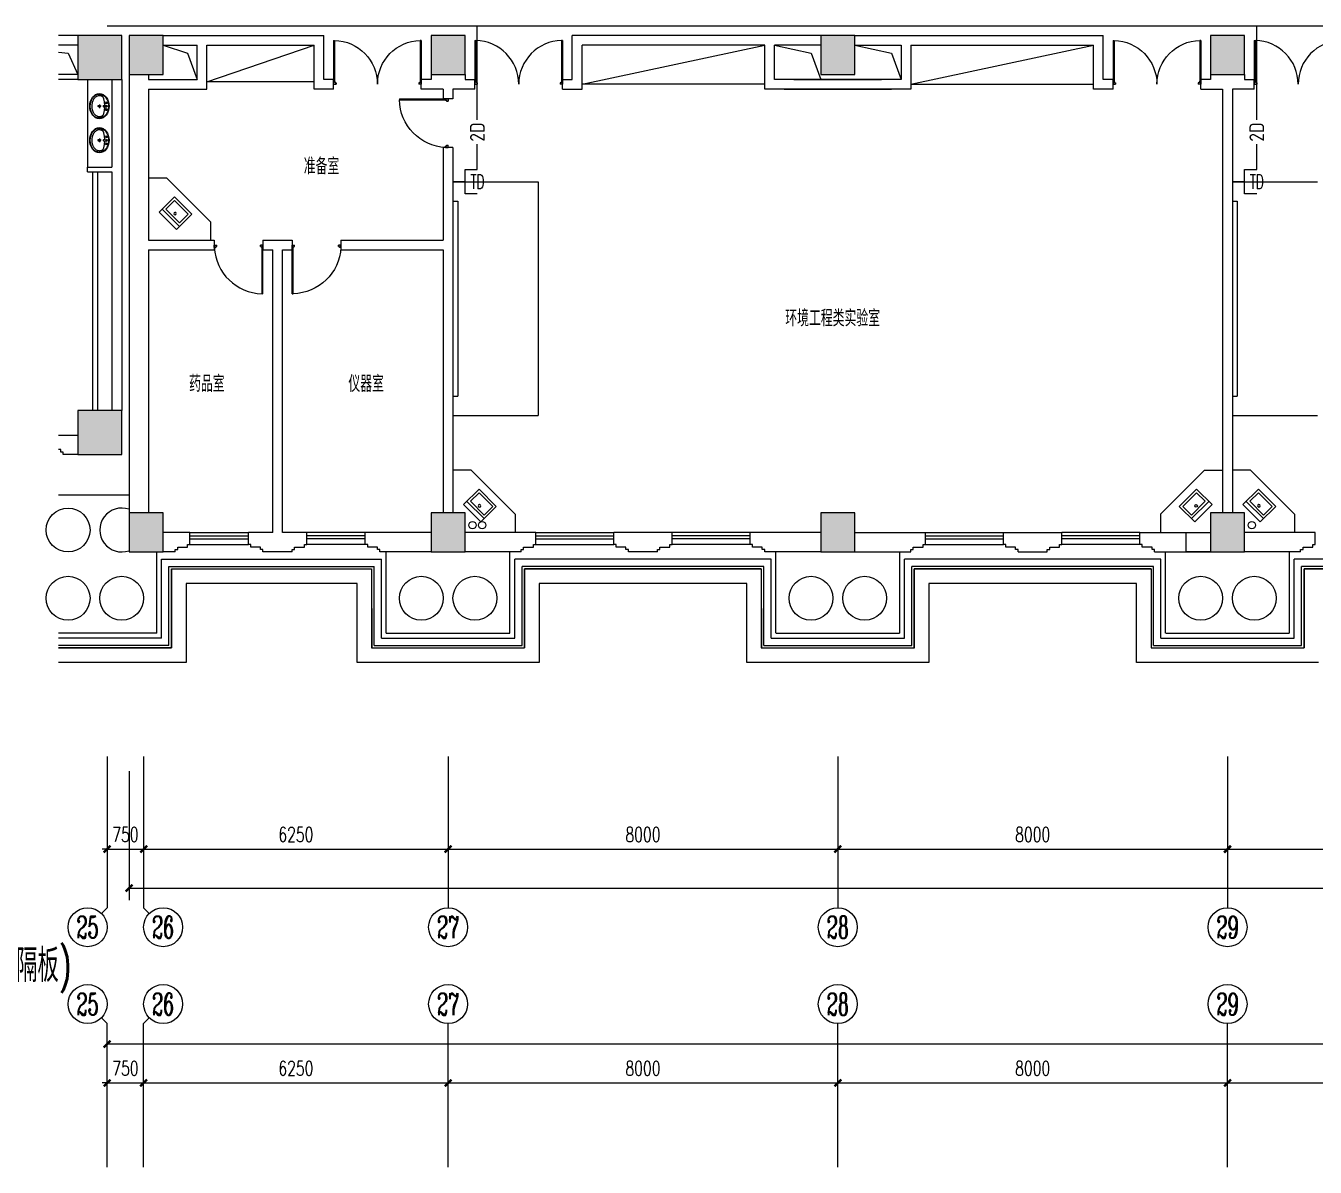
# Model space of a CAD drawing. Extents: x 190999 to 834799, y -200814 to 215286.
# Drawn here: x 444216 to 470685, y 110537 to 133967 of the extents above; entities that cross this region are included whole.
import ezdxf
from ezdxf.enums import TextEntityAlignment as Align

# ---------------------------------------------------------------- set-up
doc = ezdxf.new("R2010")
doc.units = 0
doc.header["$LTSCALE"] = 1000
doc.header["$MEASUREMENT"] = 0
for name, color, linetype in [('00-EQUIP', 3, 'Continuous'), ('00-SIG_TEXT', 7, 'Continuous'), ('00-WIRE-4', 6, 'Continuous'), ('A-卫生间', 250, 'Continuous'), ('A-墙线', 2, 'Continuous'), ('A-外包装修', 250, 'Continuous'), ('A-外窗', 145, 'Continuous'), ('A-家具', 250, 'Continuous'), ('A-门', 167, 'Continuous'), ('AXIS', 3, 'Continuous'), ('AXIS_TEXT', 7, 'Continuous'), ('COLUMN', 2, 'Continuous'), ('DIM_SYMB', 3, 'Continuous'), ('EQUIP', 3, 'Continuous'), ('PUB_HATCH', 250, 'Continuous'), ('屋面排水', 7, 'Continuous'), ('房间名称', 7, 'Continuous'), ('桥架', 1, 'Continuous'), ('洞口线', 177, 'Continuous'), ('雨水管', 3, 'Continuous')]:
    doc.layers.add(name, color=color, linetype=linetype)
doc.styles.add('-GBCBIGGBENOR', font='GBENOR.shx', dxfattribs={"bigfont": 'GBCBIG.shx'})
doc.styles.add('_COMPLEX', font='COMPLEX.shx', dxfattribs={"width": 0.5})
doc.styles.add('_TCH_AXIS', font='COMPLEX', dxfattribs={"bigfont": 'GBCBIG'})
doc.styles.add('_TCH_DIM', font='SIMPLEX', dxfattribs={"bigfont": 'GBCBIG'})
doc.styles.add('COMPLEX', font='COMPLEX')
doc.styles.add('DIM_FONT', font='SIMPLEX', dxfattribs={"width": 0.7, "bigfont": 'GBCBIG'})
doc.styles.add('HZTXT', font='tj-romans1.shx', dxfattribs={"width": 0.6, "bigfont": 'hztxt.shx'})
doc.styles.get("Standard").update_dxf_attribs({"font": 'simhei.ttf'})
doc.styles.add('zz-1', font='arial.ttf', dxfattribs={"width": 0.8})
doc.dimstyles.new('DIMN', dxfattribs={"dimtxt": 300, "dimasz": 100, "dimexe": 250, "dimexo": 300, "dimgap": 150, "dimtad": 1, "dimdec": 0, "dimzin": 0, "dimdsep": 46, "dimtxsty": 'DIM_FONT', "dimblk": 'ARCHTICK', "dimcen": 0.09, "dimclrt": 7, "dimazin": 2, "dimtfac": 1, "dimtdec": 0, "dimtix": 1, "dimtmove": 2, "dimatfit": 3, "dimfxl": 0, "dimtolj": 1, "dimtzin": 0, "dimarcsym": 0})

# ---------------------------------------------------------------- blocks, each defined once
blk = doc.blocks.new('m1000')
at = {"layer": 'A-墙线'}
for p, q in [((0, 0), (0, 200)), ((1000, 0), (1000, 200))]:
    blk.add_line(p, q, dxfattribs=at)
at = {"layer": 'A-门'}
for p, q in [((0, 1100), (0, 100)), ((0, 1100), (20, 1100)), ((20, 1100), (20, 150)), ((0, 150), (30, 150)), ((0, 100), (50, 100)), ((30, 150), (30, 130)), ((30, 130), (50, 130)), ((50, 130), (50, 100)), ((950, 130), (950, 100)), ((970, 130), (950, 130)), ((1000, 100), (950, 100)), ((970, 150), (970, 130)), ((1000, 150), (970, 150)), ((1000, 150), (1000, 100))]:
    blk.add_line(p, q, dxfattribs=at)
blk.add_arc((0, 100), 1000, 2.866, 88.854, dxfattribs=at)
blk = doc.blocks.new('m1800')
at = {"layer": 'A-墙线'}
for p, q in [((-900, -100), (-900, 100)), ((900, -100), (900, 100))]:
    blk.add_line(p, q, dxfattribs=at)
at = {"layer": 'A-门'}
for p, q in [((-900, 900), (-900, 0)), ((-900, 900), (-880, 900)), ((-880, 900), (-880, 50)), ((880, 900), (880, 50)), ((900, 900), (880, 900)), ((900, 900), (900, 0)), ((-900, 50), (-870, 50)), ((-900, 0), (-850, 0)), ((-870, 50), (-870, 30)), ((-870, 30), (-850, 30)), ((-850, 30), (-850, 0)), ((850, 30), (850, 0)), ((870, 30), (850, 30)), ((900, 0), (850, 0)), ((870, 50), (870, 30)), ((900, 50), (870, 50))]:
    blk.add_line(p, q, dxfattribs=at)
for centre, start, end in [((-900, 0), 0, 88.7267), ((900, 0), 91.2733, 180)]:
    blk.add_arc(centre, 900, start, end, dxfattribs=at)
blk = doc.blocks.new('手盆')
at = {"layer": 'A-卫生间'}
for p, q in [((113, 12), (46, 16)), ((160, 0), (235, 0)), ((198, -37), (198, 38)), ((113, -11), (46, -16))]:
    blk.add_line(p, q, dxfattribs=at)
for centre, major_axis, ratio, start_param, end_param in [((198, 0), (0, 259), 0.763797, 3.141593, 9.424778), ((194, 0), (0, 259), 0.413212, 0.351725, 1.519021), ((106, 0), (0, 13.9), 0.9, 3.760941, 5.663837), ((194, 0), (0, 259), 0.413212, 1.620217, 2.789865)]:
    blk.add_ellipse(centre, major_axis=major_axis, ratio=ratio, start_param=start_param, end_param=end_param, dxfattribs=at)
for centre, major_axis in [((46, 0), (0, 15.8)), ((56, 71), (0, 20.6)), ((56, 71), (0, 15.6)), ((198, 0), (0, 23.4)), ((56, -71), (0, 20.6)), ((56, -71), (0, 15.6))]:
    blk.add_ellipse(centre, major_axis=major_axis, ratio=0.9, dxfattribs=at)
for points, knots in [([(198, -249), (204, -249), (211, -249), (228, -246), (239, -243), (260, -236), (270, -231), (290, -218), (299, -211), (317, -194), (325, -185), (340, -164), (347, -153), (360, -129), (365, -116), (374, -90), (378, -76), (383, -48), (385, -34), (387, -5), (387, 9), (385, 38), (383, 52), (377, 80), (373, 94), (364, 120), (358, 133), (345, 156), (338, 167), (323, 187), (314, 197), (296, 213), (287, 220), (267, 232), (257, 237), (236, 244), (225, 247), (204, 249), (193, 249), (171, 247), (161, 245), (140, 237), (129, 232), (110, 221), (100, 213), (82, 197), (74, 188), (58, 168), (51, 157), (38, 133), (32, 121), (23, 95), (19, 81), (13, 53), (11, 39), (9, 10), (9, -4), (10, -33), (12, -47), (18, -75), (21, -89), (30, -115), (36, -128), (48, -152), (55, -163), (70, -184), (78, -193), (96, -210), (105, -218), (125, -230), (135, -235), (156, -243), (167, -246), (184, -249), (191, -249), (198, -249)], [0, 0, 0, 0, 0.105369, 0.105369, 0.278747, 0.278747, 0.452125, 0.452125, 0.625504, 0.625504, 0.798882, 0.798882, 0.97226, 0.97226, 1.145639, 1.145639, 1.319017, 1.319017, 1.492395, 1.492395, 1.665774, 1.665774, 1.839152, 1.839152, 2.01253, 2.01253, 2.185909, 2.185909, 2.359287, 2.359287, 2.532665, 2.532665, 2.706044, 2.706044, 2.879422, 2.879422, 3.0528, 3.0528, 3.226179, 3.226179, 3.399557, 3.399557, 3.572935, 3.572935, 3.746313, 3.746313, 3.919692, 3.919692, 4.09307, 4.09307, 4.266448, 4.266448, 4.439827, 4.439827, 4.613205, 4.613205, 4.786583, 4.786583, 4.959962, 4.959962, 5.13334, 5.13334, 5.306718, 5.306718, 5.480097, 5.480097, 5.653475, 5.653475, 5.826853, 5.826853, 6.000232, 6.000232, 6.17361, 6.17361, 6.283185, 6.283185, 6.283185, 6.283185]), ([(119, -185), (121, -187), (123, -188), (130, -193), (135, -196), (146, -202), (152, -205), (163, -209), (169, -210), (180, -213), (186, -214), (194, -214), (196, -214), (198, -214), (204, -214), (209, -214), (222, -212), (229, -210), (241, -206), (245, -204), (254, -200), (259, -197), (269, -191), (275, -187), (286, -178), (291, -173), (300, -162), (304, -158), (314, -145), (319, -137), (327, -123), (329, -118), (334, -107), (336, -101), (341, -89), (343, -83), (346, -71), (348, -64), (351, -49), (352, -40), (354, -22), (355, -13), (355, 5), (355, 14), (354, 32), (352, 41), (349, 58), (348, 66), (343, 81), (341, 89), (335, 104), (332, 111), (326, 125), (322, 132), (314, 144), (310, 150), (301, 162), (296, 167), (287, 177), (281, 181), (272, 189), (267, 192), (256, 199), (250, 202), (238, 207), (233, 209), (223, 211), (217, 212), (205, 214), (198, 214), (186, 213), (181, 213), (171, 211), (166, 210), (151, 205), (141, 200), (128, 191), (123, 188), (119, 185)], [5.740897, 5.740897, 5.740897, 5.740897, 5.780874, 5.780874, 5.896829, 5.896829, 6.012784, 6.012784, 6.128739, 6.128739, 6.240697, 6.240697, 6.283185, 6.283185, 6.283185, 6.399826, 6.399826, 6.5409, 6.5409, 6.634, 6.634, 6.7271, 6.7271, 6.852188, 6.852188, 6.977276, 6.977276, 7.077377, 7.077377, 7.229977, 7.229977, 7.317389, 7.317389, 7.404801, 7.404801, 7.497094, 7.497094, 7.589386, 7.589386, 7.712334, 7.712334, 7.835281, 7.835281, 7.958228, 7.958228, 8.081175, 8.081175, 8.194983, 8.194983, 8.30879, 8.30879, 8.422598, 8.422598, 8.537599, 8.537599, 8.6526, 8.6526, 8.767602, 8.767602, 8.884432, 8.884432, 8.982435, 8.982435, 9.119467, 9.119467, 9.224191, 9.224191, 9.328914, 9.328914, 9.470087, 9.470087, 9.571187, 9.571187, 9.672288, 9.672288, 9.874489, 9.874489, 9.967059, 9.967059, 9.967059, 9.967059])]:
    blk.add_open_spline(points, degree=3, knots=knots, dxfattribs=at)
blk.add_point((46, 0), dxfattribs=at)
blk = doc.blocks.new('_ArchTick')
at = {"const_width": 0.5}
blk.add_lwpolyline([(-0.7, -0.7), (0.7, 0.7)], dxfattribs=at)
blk = doc.blocks.new('*D444')
at = {"layer": 'AXIS', "color": 0, "lineweight": -2}
for p, q in [((468885, 110867), (468885, 112517)), ((476885, 110867), (476885, 112517)), ((468885, 112267), (476885, 112267))]:
    blk.add_line(p, q, dxfattribs=at)
at = {"layer": 'Defpoints', "color": 0}
for p in [(476885, 112267), (468885, 110567), (476885, 110567)]:
    blk.add_point(p, dxfattribs=at)
at = {"layer": 'AXIS', "color": 0, "lineweight": -2, "xscale": 100, "yscale": 100, "zscale": 100, "rotation": 180}
blk.add_blockref('_ArchTick', (468885, 112267), dxfattribs=at)
at = {"layer": 'AXIS', "color": 0, "lineweight": -2, "xscale": 100, "yscale": 100, "zscale": 100}
blk.add_blockref('_ArchTick', (476885, 112267), dxfattribs=at)
at = {"layer": 'AXIS', "color": 7, "insert": (472885, 112567), "char_height": 300, "attachment_point": 5, "style": 'DIM_FONT'}
blk.add_mtext('\\A1;8000', dxfattribs=at)
blk = doc.blocks.new('*D445')
at = {"layer": 'AXIS', "color": 0, "lineweight": -2}
for p, q in [((460885, 110867), (460885, 112517)), ((468885, 110867), (468885, 112517)), ((460885, 112267), (468885, 112267))]:
    blk.add_line(p, q, dxfattribs=at)
at = {"layer": 'Defpoints', "color": 0}
for p in [(468885, 112267), (460885, 110567), (468885, 110567)]:
    blk.add_point(p, dxfattribs=at)
at = {"layer": 'AXIS', "color": 0, "lineweight": -2, "xscale": 100, "yscale": 100, "zscale": 100, "rotation": 180}
blk.add_blockref('_ArchTick', (460885, 112267), dxfattribs=at)
at = {"layer": 'AXIS', "color": 0, "lineweight": -2, "xscale": 100, "yscale": 100, "zscale": 100}
blk.add_blockref('_ArchTick', (468885, 112267), dxfattribs=at)
at = {"layer": 'AXIS', "color": 7, "insert": (464885, 112567), "char_height": 300, "attachment_point": 5, "style": 'DIM_FONT'}
blk.add_mtext('\\A1;8000', dxfattribs=at)
blk = doc.blocks.new('*D446')
at = {"layer": 'AXIS', "color": 0, "lineweight": -2}
for p, q in [((452885, 110867), (452885, 112517)), ((460885, 110867), (460885, 112517)), ((452885, 112267), (460885, 112267))]:
    blk.add_line(p, q, dxfattribs=at)
at = {"layer": 'Defpoints', "color": 0}
for p in [(460885, 112267), (452885, 110567), (460885, 110567)]:
    blk.add_point(p, dxfattribs=at)
at = {"layer": 'AXIS', "color": 0, "lineweight": -2, "xscale": 100, "yscale": 100, "zscale": 100, "rotation": 180}
blk.add_blockref('_ArchTick', (452885, 112267), dxfattribs=at)
at = {"layer": 'AXIS', "color": 0, "lineweight": -2, "xscale": 100, "yscale": 100, "zscale": 100}
blk.add_blockref('_ArchTick', (460885, 112267), dxfattribs=at)
at = {"layer": 'AXIS', "color": 7, "insert": (456885, 112567), "char_height": 300, "attachment_point": 5, "style": 'DIM_FONT'}
blk.add_mtext('\\A1;8000', dxfattribs=at)
blk = doc.blocks.new('*D447')
at = {"layer": 'AXIS', "color": 0, "lineweight": -2}
for p, q in [((446635, 110867), (446635, 112517)), ((452885, 110867), (452885, 112517)), ((446635, 112267), (452885, 112267))]:
    blk.add_line(p, q, dxfattribs=at)
at = {"layer": 'Defpoints', "color": 0}
for p in [(452885, 112267), (446635, 110567), (452885, 110567)]:
    blk.add_point(p, dxfattribs=at)
at = {"layer": 'AXIS', "color": 0, "lineweight": -2, "xscale": 100, "yscale": 100, "zscale": 100, "rotation": 180}
blk.add_blockref('_ArchTick', (446635, 112267), dxfattribs=at)
at = {"layer": 'AXIS', "color": 0, "lineweight": -2, "xscale": 100, "yscale": 100, "zscale": 100}
blk.add_blockref('_ArchTick', (452885, 112267), dxfattribs=at)
at = {"layer": 'AXIS', "color": 7, "insert": (449760, 112567), "char_height": 300, "attachment_point": 5, "style": 'DIM_FONT'}
blk.add_mtext('\\A1;6250', dxfattribs=at)
blk = doc.blocks.new('*D448')
at = {"layer": 'AXIS', "color": 0, "lineweight": -2}
for p, q in [((445885, 110867), (445885, 112517)), ((446635, 110867), (446635, 112517)), ((445885, 112267), (445785, 112267)), ((445885, 112267), (446635, 112267)), ((446635, 112267), (446735, 112267))]:
    blk.add_line(p, q, dxfattribs=at)
at = {"layer": 'Defpoints', "color": 0}
for p in [(446635, 112267), (445885, 110567), (446635, 110567)]:
    blk.add_point(p, dxfattribs=at)
at = {"layer": 'AXIS', "color": 0, "lineweight": -2, "xscale": 100, "yscale": 100, "zscale": 100}
blk.add_blockref('_ArchTick', (445885, 112267), dxfattribs=at)
at = {"layer": 'AXIS', "color": 0, "lineweight": -2, "xscale": 100, "yscale": 100, "zscale": 100, "rotation": 180}
blk.add_blockref('_ArchTick', (446635, 112267), dxfattribs=at)
at = {"layer": 'AXIS', "color": 7, "insert": (446260, 112567), "char_height": 300, "attachment_point": 5, "style": 'DIM_FONT'}
blk.add_mtext('\\A1;750', dxfattribs=at)
blk = doc.blocks.new('*D449')
at = {"layer": 'AXIS', "color": 0, "lineweight": -2}
for p, q in [((445885, 110867), (445885, 113317)), ((519185, 110867), (519185, 113317)), ((445885, 113067), (519185, 113067))]:
    blk.add_line(p, q, dxfattribs=at)
at = {"layer": 'Defpoints', "color": 0}
for p in [(519185, 113067), (445885, 110567), (519185, 110567)]:
    blk.add_point(p, dxfattribs=at)
at = {"layer": 'AXIS', "color": 0, "lineweight": -2, "xscale": 100, "yscale": 100, "zscale": 100, "rotation": 180}
blk.add_blockref('_ArchTick', (445885, 113067), dxfattribs=at)
at = {"layer": 'AXIS', "color": 0, "lineweight": -2, "xscale": 100, "yscale": 100, "zscale": 100}
blk.add_blockref('_ArchTick', (519185, 113067), dxfattribs=at)
at = {"layer": 'AXIS', "color": 7, "insert": (482535, 113367), "char_height": 300, "attachment_point": 5, "style": 'DIM_FONT'}
blk.add_mtext('\\A1;73300', dxfattribs=at)
blk = doc.blocks.new('*D480')
at = {"layer": 'AXIS', "color": 0, "lineweight": -2}
for p, q in [((468885, 118667), (468885, 116817)), ((476885, 118667), (476885, 116817)), ((468885, 117067), (476885, 117067))]:
    blk.add_line(p, q, dxfattribs=at)
at = {"layer": 'Defpoints', "color": 0}
for p in [(468885, 118967), (476885, 118967), (476885, 117067)]:
    blk.add_point(p, dxfattribs=at)
at = {"layer": 'AXIS', "color": 0, "lineweight": -2, "xscale": 100, "yscale": 100, "zscale": 100, "rotation": 180}
blk.add_blockref('_ArchTick', (468885, 117067), dxfattribs=at)
at = {"layer": 'AXIS', "color": 0, "lineweight": -2, "xscale": 100, "yscale": 100, "zscale": 100}
blk.add_blockref('_ArchTick', (476885, 117067), dxfattribs=at)
at = {"layer": 'AXIS', "color": 7, "insert": (472885, 117367), "char_height": 300, "attachment_point": 5, "style": 'DIM_FONT'}
blk.add_mtext('\\A1;8000', dxfattribs=at)
blk = doc.blocks.new('*D481')
at = {"layer": 'AXIS', "color": 0, "lineweight": -2}
for p, q in [((460885, 118667), (460885, 116817)), ((468885, 118667), (468885, 116817)), ((460885, 117067), (468885, 117067))]:
    blk.add_line(p, q, dxfattribs=at)
at = {"layer": 'Defpoints', "color": 0}
for p in [(460885, 118967), (468885, 118967), (468885, 117067)]:
    blk.add_point(p, dxfattribs=at)
at = {"layer": 'AXIS', "color": 0, "lineweight": -2, "xscale": 100, "yscale": 100, "zscale": 100, "rotation": 180}
blk.add_blockref('_ArchTick', (460885, 117067), dxfattribs=at)
at = {"layer": 'AXIS', "color": 0, "lineweight": -2, "xscale": 100, "yscale": 100, "zscale": 100}
blk.add_blockref('_ArchTick', (468885, 117067), dxfattribs=at)
at = {"layer": 'AXIS', "color": 7, "insert": (464885, 117367), "char_height": 300, "attachment_point": 5, "style": 'DIM_FONT'}
blk.add_mtext('\\A1;8000', dxfattribs=at)
blk = doc.blocks.new('*D482')
at = {"layer": 'AXIS', "color": 0, "lineweight": -2}
for p, q in [((452885, 118667), (452885, 116817)), ((460885, 118667), (460885, 116817)), ((452885, 117067), (460885, 117067))]:
    blk.add_line(p, q, dxfattribs=at)
at = {"layer": 'Defpoints', "color": 0}
for p in [(452885, 118967), (460885, 118967), (460885, 117067)]:
    blk.add_point(p, dxfattribs=at)
at = {"layer": 'AXIS', "color": 0, "lineweight": -2, "xscale": 100, "yscale": 100, "zscale": 100, "rotation": 180}
blk.add_blockref('_ArchTick', (452885, 117067), dxfattribs=at)
at = {"layer": 'AXIS', "color": 0, "lineweight": -2, "xscale": 100, "yscale": 100, "zscale": 100}
blk.add_blockref('_ArchTick', (460885, 117067), dxfattribs=at)
at = {"layer": 'AXIS', "color": 7, "insert": (456885, 117367), "char_height": 300, "attachment_point": 5, "style": 'DIM_FONT'}
blk.add_mtext('\\A1;8000', dxfattribs=at)
blk = doc.blocks.new('*D483')
at = {"layer": 'AXIS', "color": 0, "lineweight": -2}
for p, q in [((446635, 118667), (446635, 116817)), ((452885, 118667), (452885, 116817)), ((446635, 117067), (452885, 117067))]:
    blk.add_line(p, q, dxfattribs=at)
at = {"layer": 'Defpoints', "color": 0}
for p in [(446635, 118967), (452885, 118967), (452885, 117067)]:
    blk.add_point(p, dxfattribs=at)
at = {"layer": 'AXIS', "color": 0, "lineweight": -2, "xscale": 100, "yscale": 100, "zscale": 100, "rotation": 180}
blk.add_blockref('_ArchTick', (446635, 117067), dxfattribs=at)
at = {"layer": 'AXIS', "color": 0, "lineweight": -2, "xscale": 100, "yscale": 100, "zscale": 100}
blk.add_blockref('_ArchTick', (452885, 117067), dxfattribs=at)
at = {"layer": 'AXIS', "color": 7, "insert": (449760, 117367), "char_height": 300, "attachment_point": 5, "style": 'DIM_FONT'}
blk.add_mtext('\\A1;6250', dxfattribs=at)
blk = doc.blocks.new('*D484')
at = {"layer": 'AXIS', "color": 0, "lineweight": -2}
for p, q in [((445885, 118667), (445885, 116817)), ((446635, 118667), (446635, 116817)), ((445885, 117067), (445785, 117067)), ((445885, 117067), (446635, 117067)), ((446635, 117067), (446735, 117067))]:
    blk.add_line(p, q, dxfattribs=at)
at = {"layer": 'Defpoints', "color": 0}
for p in [(445885, 118967), (446635, 118967), (446635, 117067)]:
    blk.add_point(p, dxfattribs=at)
at = {"layer": 'AXIS', "color": 0, "lineweight": -2, "xscale": 100, "yscale": 100, "zscale": 100}
blk.add_blockref('_ArchTick', (445885, 117067), dxfattribs=at)
at = {"layer": 'AXIS', "color": 0, "lineweight": -2, "xscale": 100, "yscale": 100, "zscale": 100, "rotation": 180}
blk.add_blockref('_ArchTick', (446635, 117067), dxfattribs=at)
at = {"layer": 'AXIS', "color": 7, "insert": (446260, 117367), "char_height": 300, "attachment_point": 5, "style": 'DIM_FONT'}
blk.add_mtext('\\A1;750', dxfattribs=at)
blk = doc.blocks.new('*D485')
at = {"layer": 'AXIS', "color": 0, "lineweight": -2}
for p, q in [((446335, 118667), (446335, 116017)), ((523584, 118667), (523584, 116017)), ((446335, 116267), (523584, 116267))]:
    blk.add_line(p, q, dxfattribs=at)
at = {"layer": 'Defpoints', "color": 0}
for p in [(446335, 118967), (523584, 118967), (523584, 116267)]:
    blk.add_point(p, dxfattribs=at)
at = {"layer": 'AXIS', "color": 0, "lineweight": -2, "xscale": 100, "yscale": 100, "zscale": 100, "rotation": 180}
blk.add_blockref('_ArchTick', (446335, 116267), dxfattribs=at)
at = {"layer": 'AXIS', "color": 0, "lineweight": -2, "xscale": 100, "yscale": 100, "zscale": 100}
blk.add_blockref('_ArchTick', (523584, 116267), dxfattribs=at)
at = {"layer": 'AXIS', "color": 7, "insert": (484959, 116567), "char_height": 300, "attachment_point": 5, "style": 'DIM_FONT'}
blk.add_mtext('\\A1;77250', dxfattribs=at)
blk = doc.blocks.new('_AXISO')
blk.add_circle((0, 0), 0.5)
at = {"layer": 'AXIS_TEXT', "style": 'COMPLEX', "width": 1.041667}
blk.add_attdef('A', text='', height=0.56, dxfattribs=at).set_placement((-0.25, -0.28), (0.25, -0.28), align=Align.FIT)
blk = doc.blocks.new('$plan$00001609')
at = {"linetype": 'Continuous'}
for p, q in [((0, -251), (0, 251)), ((0, 251), (450, 251)), ((93, -251), (93, 251)), ((146, -199), (146, 199)), ((146, 199), (397, 199)), ((397, 199), (397, -199)), ((450, 251), (450, -251)), ((0, -251), (450, -251)), ((146, -199), (397, -199))]:
    blk.add_line(p, q, dxfattribs=at)
blk.add_line((238, 2), (238, 0))
blk.add_arc((212, 0), 26, 4.716, 0, dxfattribs=at)
at = {"style": 'zz-1'}
for tag in ['YSIZE', 'XSIZE']:
    blk.add_attdef(tag, (0, 0), '', height=0.5, dxfattribs=at)
blk = doc.blocks.new('_LINKPT1')
at = {"color": 0}
blk.add_line((0, 0), (0, 0), dxfattribs=at)
blk = doc.blocks.new('IO37IMB6')
for p, q in [((-0.5, 0.499), (-0.5, 0.999)), ((0.5, 0.999), (0.5, 0.499)), ((0.5, 0.499), (-0.5, 0.499)), ((0, 0.5), (0, 0))]:
    blk.add_line(p, q)
at = {"xscale": 0.002, "yscale": 0.002, "zscale": 0.002}
for p in [(0, 1.384), (-0.5, 0.499), (0, 0), (0.5, 0.499)]:
    blk.add_blockref('_LINKPT1', p, dxfattribs=at)
at = {"style": '_COMPLEX', "width": 0.6, "flags": 8}
blk.add_attdef('$TEXT$', text='', height=0.6, dxfattribs=at).set_placement((0, 1), align=Align.MIDDLE_CENTER)
at = {"flags": 9}
blk.add_attdef('A', (0, 0), '', height=0.00002, dxfattribs=at)

msp = doc.modelspace()

# ---------------------------------------------------------------- hatches: boundary and pattern name
at = {"layer": 'PUB_HATCH'}
for points in [[(445284.6, 133767.4), (445284.6, 132867.4), (446184.6, 132867.4), (446184.6, 133767.4)], [(446334.6, 133767.4), (446334.6, 132967.4), (447034.6, 132967.4), (447034.6, 133767.4)], [(452534.6, 133767.4), (452534.6, 132967.4), (453234.6, 132967.4), (453234.6, 133767.4)], [(460534.6, 133767.4), (460534.6, 132967.4), (461234.6, 132967.4), (461234.6, 133767.4)], [(468534.6, 133767.4), (468534.6, 132967.4), (469234.6, 132967.4), (469234.6, 133767.4)], [(445284.6, 126067.4), (445284.6, 125167.4), (446184.6, 125167.4), (446184.6, 126067.4)], [(446334.6, 123967.4), (446334.6, 123167.4), (447034.6, 123167.4), (447034.6, 123967.4)], [(452534.6, 123967.4), (452534.6, 123167.4), (453234.6, 123167.4), (453234.6, 123967.4)], [(460534.6, 123967.4), (460534.6, 123167.4), (461234.6, 123167.4), (461234.6, 123967.4)], [(468534.6, 123967.4), (468534.6, 123167.4), (469234.6, 123167.4), (469234.6, 123967.4)]]:
    msp.add_hatch(color=256, dxfattribs=at).paths.add_polyline_path(points)

# ---------------------------------------------------------------- linework, layer by layer
at = {"layer": '00-WIRE-4'}
for p, q in [((453484.1, 132037.5), (453484.1, 133967.4)), ((469484.1, 132037.5), (469484.1, 133967.4)), ((453484.1, 131017.4), (453484.1, 131536.9)), ((469484.1, 131017.4), (469484.1, 131536.9))]:
    msp.add_line(p, q, dxfattribs=at)
at = {"layer": 'A-卫生间'}
for p, q in [((445484.6, 132867.4), (445484.6, 131067.4)), ((445584.6, 130967.4), (445584.6, 126067.4)), ((445684.6, 130967.4), (445684.6, 126067.4))]:
    msp.add_line(p, q, dxfattribs=at)
at = {"layer": 'A-墙线'}
for p, q in [((445384.6, 133767.4), (444884.6, 133767.4)), ((447034.6, 133767.4), (450334.6, 133767.4)), ((450334.6, 132867.4), (450334.6, 133767.4)), ((460534.6, 133767.4), (455434.6, 133767.4)), ((455434.6, 132867.4), (455434.6, 133767.4)), ((461234.6, 133767.4), (466334.6, 133767.4)), ((466334.6, 132867.4), (466334.6, 133767.4)), ((445284.6, 133567.4), (444884.6, 133567.4)), ((447034.6, 133567.4), (447734.6, 133567.4)), ((447934.6, 133567.4), (450134.6, 133567.4)), ((450134.6, 132667.4), (450134.6, 133567.4)), ((459384.6, 133567.4), (455634.6, 133567.4)), ((455634.6, 132667.4), (455634.6, 133567.4)), ((460534.6, 133567.4), (459584.6, 133567.4)), ((461234.6, 133567.4), (462184.6, 133567.4)), ((462384.6, 133567.4), (466134.6, 133567.4)), ((466134.6, 132667.4), (466134.6, 133567.4)), ((445284.6, 132967.4), (444884.6, 132967.4)), ((446334.6, 132967.4), (446334.6, 123967.4)), ((446734.6, 132967.4), (446734.6, 132867.4)), ((452534.6, 132967.4), (452534.6, 132867.4)), ((453234.6, 132967.4), (453234.6, 132867.4)), ((468534.6, 132967.4), (468534.6, 132867.4)), ((469234.6, 132967.4), (469234.6, 132867.4)), ((445284.6, 132867.4), (444884.6, 132867.4)), ((445984.6, 132867.4), (445984.6, 131067.4)), ((446184.6, 132867.4), (446184.6, 126067.4)), ((446734.6, 132667.4), (446734.6, 129567.4)), ((450534.6, 132667.4), (450134.6, 132667.4)), ((450534.6, 132867.4), (450334.6, 132867.4)), ((452534.6, 132867.4), (452334.6, 132867.4)), ((452784.6, 132667.4), (452334.6, 132667.4)), ((452784.6, 132667.4), (452784.6, 132467.4)), ((452984.6, 132667.4), (452984.6, 132467.4)), ((453434.6, 132667.4), (452984.6, 132667.4)), ((453234.6, 132867.4), (453434.6, 132867.4)), ((455234.6, 132867.4), (455434.6, 132867.4)), ((455234.6, 132667.4), (455634.6, 132667.4)), ((459784.6, 132667.4), (461984.6, 132667.4)), ((459984.6, 132867.4), (461784.6, 132867.4)), ((466534.6, 132667.4), (466134.6, 132667.4)), ((466534.6, 132867.4), (466334.6, 132867.4)), ((468534.6, 132867.4), (468334.6, 132867.4)), ((468334.6, 132667.4), (468784.6, 132667.4)), ((468784.6, 132667.4), (468784.6, 123967.4)), ((468984.6, 132667.4), (468984.6, 123967.4)), ((469434.6, 132667.4), (468984.6, 132667.4)), ((469234.6, 132867.4), (469434.6, 132867.4)), ((452784.6, 131467.4), (452784.6, 129567.4)), ((452984.6, 131467.4), (452984.6, 123967.4)), ((445484.6, 131067.4), (445984.6, 131067.4)), ((445484.6, 130967.4), (445484.6, 131067.4)), ((445484.6, 130967.4), (445984.6, 130967.4)), ((445984.6, 130967.4), (445984.6, 126067.4)), ((446734.6, 129567.4), (448084.6, 129567.4)), ((449084.6, 129567.4), (449684.6, 129567.4)), ((450684.6, 129567.4), (452784.6, 129567.4)), ((446734.6, 129367.4), (446734.6, 123967.4)), ((446734.6, 129367.4), (448084.6, 129367.4)), ((449084.6, 129367.4), (449284.6, 129367.4)), ((449284.6, 123567.4), (449284.6, 129367.4)), ((449484.6, 129367.4), (449684.6, 129367.4)), ((449484.6, 123567.4), (449484.6, 129367.4)), ((450684.6, 129367.4), (452784.6, 129367.4)), ((452784.6, 129367.4), (452784.6, 123967.4)), ((444884.6, 125567.4), (445284.6, 125567.4)), ((444934.6, 125267.4), (444884.6, 125267.4)), ((444934.6, 125217.4), (444934.6, 125267.4)), ((444984.6, 125217.4), (444934.6, 125217.4)), ((444984.6, 125167.4), (444984.6, 125217.4)), ((445284.6, 125167.4), (444984.6, 125167.4)), ((447584.6, 123567.4), (447034.6, 123567.4)), ((447584.6, 123317.4), (447584.6, 123567.4)), ((449284.6, 123567.4), (448784.6, 123567.4)), ((448784.6, 123317.4), (448784.6, 123567.4)), ((449984.6, 123567.4), (449484.6, 123567.4)), ((449984.6, 123317.4), (449984.6, 123567.4)), ((452534.6, 123567.4), (451184.6, 123567.4)), ((451184.6, 123317.4), (451184.6, 123567.4)), ((454684.6, 123567.4), (453234.6, 123567.4)), ((454684.6, 123317.4), (454684.6, 123567.4)), ((457484.6, 123567.4), (456284.6, 123567.4)), ((456284.6, 123317.4), (456284.6, 123567.4)), ((457484.6, 123317.4), (457484.6, 123567.4)), ((460534.6, 123567.4), (459084.6, 123567.4)), ((459084.6, 123317.4), (459084.6, 123567.4)), ((461234.6, 123567.4), (462684.6, 123567.4)), ((462684.6, 123317.4), (462684.6, 123567.4)), ((464284.6, 123567.4), (465484.6, 123567.4)), ((464284.6, 123317.4), (464284.6, 123567.4)), ((465484.6, 123317.4), (465484.6, 123567.4)), ((467084.6, 123567.4), (468534.6, 123567.4)), ((467084.6, 123317.4), (467084.6, 123567.4)), ((470684.6, 123567.4), (469234.6, 123567.4)), ((470684.6, 123317.4), (470684.6, 123567.4)), ((447284.6, 123167.4), (447034.6, 123167.4)), ((447284.6, 123167.4), (447284.6, 123217.4)), ((447284.6, 123217.4), (447334.6, 123217.4)), ((447334.6, 123217.4), (447334.6, 123267.4)), ((447334.6, 123267.4), (447534.6, 123267.4)), ((447534.6, 123317.4), (447584.6, 123317.4)), ((447534.6, 123267.4), (447534.6, 123317.4)), ((448834.6, 123317.4), (448784.6, 123317.4)), ((448834.6, 123267.4), (448834.6, 123317.4)), ((449034.6, 123267.4), (448834.6, 123267.4)), ((449034.6, 123217.4), (449034.6, 123267.4)), ((449084.6, 123217.4), (449034.6, 123217.4)), ((449084.6, 123167.4), (449084.6, 123217.4)), ((449684.6, 123167.4), (449084.6, 123167.4)), ((449684.6, 123167.4), (449684.6, 123217.4)), ((449684.6, 123217.4), (449734.6, 123217.4)), ((449734.6, 123217.4), (449734.6, 123267.4)), ((449734.6, 123267.4), (449934.6, 123267.4)), ((449934.6, 123317.4), (449984.6, 123317.4)), ((449934.6, 123267.4), (449934.6, 123317.4)), ((451234.6, 123317.4), (451184.6, 123317.4)), ((451234.6, 123267.4), (451234.6, 123317.4)), ((451434.6, 123267.4), (451234.6, 123267.4)), ((451434.6, 123217.4), (451434.6, 123267.4)), ((451484.6, 123217.4), (451434.6, 123217.4)), ((451484.6, 123167.4), (451484.6, 123217.4)), ((452534.6, 123167.4), (451484.6, 123167.4)), ((454384.6, 123167.4), (453234.6, 123167.4)), ((454384.6, 123167.4), (454384.6, 123217.4)), ((454384.6, 123217.4), (454434.6, 123217.4)), ((454434.6, 123217.4), (454434.6, 123267.4)), ((454434.6, 123267.4), (454634.6, 123267.4)), ((454634.6, 123317.4), (454684.6, 123317.4)), ((454634.6, 123267.4), (454634.6, 123317.4)), ((456334.6, 123317.4), (456284.6, 123317.4)), ((456334.6, 123267.4), (456334.6, 123317.4)), ((456534.6, 123267.4), (456334.6, 123267.4)), ((456534.6, 123217.4), (456534.6, 123267.4)), ((456584.6, 123217.4), (456534.6, 123217.4)), ((456584.6, 123167.4), (456584.6, 123217.4)), ((457184.6, 123167.4), (456584.6, 123167.4)), ((457184.6, 123167.4), (457184.6, 123217.4)), ((457184.6, 123217.4), (457234.6, 123217.4)), ((457234.6, 123217.4), (457234.6, 123267.4)), ((457234.6, 123267.4), (457434.6, 123267.4)), ((457434.6, 123317.4), (457484.6, 123317.4)), ((457434.6, 123267.4), (457434.6, 123317.4)), ((459134.6, 123317.4), (459084.6, 123317.4)), ((459134.6, 123267.4), (459134.6, 123317.4)), ((459334.6, 123267.4), (459134.6, 123267.4)), ((459334.6, 123217.4), (459334.6, 123267.4)), ((459384.6, 123217.4), (459334.6, 123217.4)), ((459384.6, 123167.4), (459384.6, 123217.4)), ((460534.6, 123167.4), (459384.6, 123167.4)), ((461234.6, 123167.4), (462384.6, 123167.4)), ((462384.6, 123167.4), (462384.6, 123217.4)), ((462384.6, 123217.4), (462434.6, 123217.4)), ((462434.6, 123217.4), (462434.6, 123267.4)), ((462434.6, 123267.4), (462634.6, 123267.4)), ((462634.6, 123317.4), (462684.6, 123317.4)), ((462634.6, 123267.4), (462634.6, 123317.4)), ((464334.6, 123317.4), (464284.6, 123317.4)), ((464334.6, 123267.4), (464334.6, 123317.4)), ((464534.6, 123267.4), (464334.6, 123267.4)), ((464534.6, 123217.4), (464534.6, 123267.4)), ((464584.6, 123217.4), (464534.6, 123217.4)), ((464584.6, 123167.4), (464584.6, 123217.4)), ((464584.6, 123167.4), (465184.6, 123167.4)), ((465184.6, 123167.4), (465184.6, 123217.4)), ((465184.6, 123217.4), (465234.6, 123217.4)), ((465234.6, 123217.4), (465234.6, 123267.4)), ((465234.6, 123267.4), (465434.6, 123267.4)), ((465434.6, 123317.4), (465484.6, 123317.4)), ((465434.6, 123267.4), (465434.6, 123317.4)), ((467134.6, 123317.4), (467084.6, 123317.4)), ((467134.6, 123267.4), (467134.6, 123317.4)), ((467334.6, 123267.4), (467134.6, 123267.4)), ((467334.6, 123217.4), (467334.6, 123267.4)), ((467384.6, 123217.4), (467334.6, 123217.4)), ((467384.6, 123167.4), (467384.6, 123217.4)), ((467384.6, 123167.4), (468534.6, 123167.4)), ((470384.6, 123167.4), (469234.6, 123167.4)), ((470384.6, 123167.4), (470384.6, 123217.4)), ((470384.6, 123217.4), (470434.6, 123217.4)), ((470434.6, 123217.4), (470434.6, 123267.4)), ((470434.6, 123267.4), (470634.6, 123267.4)), ((470634.6, 123317.4), (470684.6, 123317.4)), ((470634.6, 123267.4), (470634.6, 123317.4))]:
    msp.add_line(p, q, dxfattribs=at)
for points in [[(446734.6, 132667.4), (447934.6, 132667.4), (447934.6, 133567.4)], [(446734.6, 132867.4), (447734.6, 132867.4), (447734.6, 133567.4)], [(447034.6, 132867.4), (447734.6, 132867.4), (447734.6, 133567.4)], [(462384.6, 133567.4), (462384.6, 132667.4), (459384.6, 132667.4), (459384.6, 133567.4)], [(462184.6, 133567.4), (462184.6, 132867.4), (459584.6, 132867.4), (459584.6, 133567.4)]]:
    msp.add_lwpolyline(points, dxfattribs=at)
at = {"layer": 'A-外包装修'}
for p, q in [((444884.6, 124337.4), (446334.6, 124337.4)), ((446904.6, 121497.4), (446904.6, 123167.4)), ((451614.6, 121497.4), (451614.6, 123167.4)), ((454154.6, 121497.4), (454154.6, 123167.4)), ((459614.6, 121497.4), (459614.6, 123167.4)), ((462154.6, 121497.4), (462154.6, 123167.4)), ((467614.6, 121497.4), (467614.6, 123167.4)), ((470154.6, 121497.4), (470154.6, 123167.4)), ((447004.6, 123017.4), (451514.6, 123017.4)), ((447004.6, 121397.4), (447004.6, 123017.4)), ((447154.6, 122867.4), (451364.6, 122867.4)), ((447154.6, 121247.4), (447154.6, 122867.4)), ((447204.6, 122817.4), (451314.6, 122817.4)), ((447204.6, 122817.4), (447204.6, 121197.4)), ((451314.6, 122817.4), (451314.6, 121197.4)), ((451364.6, 121247.4), (451364.6, 122867.4)), ((451514.6, 121397.4), (451514.6, 123017.4)), ((459514.6, 123017.4), (454254.6, 123017.4)), ((454254.6, 121397.4), (454254.6, 123017.4)), ((459364.6, 122867.4), (454404.6, 122867.4)), ((454404.6, 121247.4), (454404.6, 122867.4)), ((459314.6, 122817.4), (454454.6, 122817.4)), ((454454.6, 122817.4), (454454.6, 121197.4)), ((459314.6, 122817.4), (459314.6, 121197.4)), ((459364.6, 121247.4), (459364.6, 122867.4)), ((459514.6, 121397.4), (459514.6, 123017.4)), ((462254.6, 121397.4), (462254.6, 123017.4)), ((467514.6, 123017.4), (462254.6, 123017.4)), ((462404.6, 121247.4), (462404.6, 122867.4)), ((467364.6, 122867.4), (462404.6, 122867.4)), ((462454.6, 122817.4), (462454.6, 121197.4)), ((467314.6, 122817.4), (462454.6, 122817.4)), ((467314.6, 122817.4), (467314.6, 121197.4)), ((467364.6, 121247.4), (467364.6, 122867.4)), ((467514.6, 121397.4), (467514.6, 123017.4)), ((470254.6, 121397.4), (470254.6, 123017.4)), ((475514.6, 123017.4), (470254.6, 123017.4)), ((470404.6, 121247.4), (470404.6, 122867.4)), ((475364.6, 122867.4), (470404.6, 122867.4)), ((470454.6, 122817.4), (470454.6, 121197.4)), ((475314.6, 122817.4), (470454.6, 122817.4)), ((446903.2, 121497.4), (444884.6, 121497.4)), ((451616, 121497.4), (454153.2, 121497.4)), ((459616, 121497.4), (462153.2, 121497.4)), ((467616, 121497.4), (470153.2, 121497.4)), ((447003.2, 121397.4), (444884.6, 121397.4)), ((447153.2, 121247.4), (444884.6, 121247.4)), ((451366, 121247.4), (454403.2, 121247.4)), ((451516, 121397.4), (454253.2, 121397.4)), ((459366, 121247.4), (462403.2, 121247.4)), ((459516, 121397.4), (462253.2, 121397.4)), ((467366, 121247.4), (470403.2, 121247.4)), ((467516, 121397.4), (470253.2, 121397.4)), ((447203.2, 121197.4), (444884.6, 121197.4)), ((451316, 121197.4), (454453.2, 121197.4)), ((459316, 121197.4), (462453.2, 121197.4)), ((467316, 121197.4), (470453.2, 121197.4))]:
    msp.add_line(p, q, dxfattribs=at)
for centre in [(445084.6, 123617.4), (445084.6, 122217.4), (446184.6, 122217.4), (452334.6, 122217.4), (453434.6, 122217.4), (460334.6, 122217.4), (461434.6, 122217.4), (468334.6, 122217.4), (469434.6, 122217.4)]:
    msp.add_circle(centre, 450, dxfattribs=at)
msp.add_arc((446184.6, 123617.4), 450, 70.52878, 289.47122, dxfattribs=at)
at = {"layer": 'A-外窗'}
for p, q in [((447584.6, 123567.4), (448784.6, 123567.4)), ((447584.6, 123497.4), (448784.6, 123497.4)), ((447584.6, 123437.4), (448784.6, 123437.4)), ((451184.6, 123567.4), (449984.6, 123567.4)), ((451184.6, 123497.4), (449984.6, 123497.4)), ((451184.6, 123437.4), (449984.6, 123437.4)), ((454684.6, 123567.4), (456284.6, 123567.4)), ((454684.6, 123497.4), (456284.6, 123497.4)), ((454684.6, 123437.4), (456284.6, 123437.4)), ((459084.6, 123567.4), (457484.6, 123567.4)), ((459084.6, 123497.4), (457484.6, 123497.4)), ((459084.6, 123437.4), (457484.6, 123437.4)), ((462684.6, 123567.4), (464284.6, 123567.4)), ((462684.6, 123497.4), (464284.6, 123497.4)), ((462684.6, 123437.4), (464284.6, 123437.4)), ((467084.6, 123567.4), (465484.6, 123567.4)), ((467084.6, 123497.4), (465484.6, 123497.4)), ((467084.6, 123437.4), (465484.6, 123437.4)), ((447584.6, 123317.4), (448784.6, 123317.4)), ((451184.6, 123317.4), (449984.6, 123317.4)), ((454684.6, 123317.4), (456284.6, 123317.4)), ((459084.6, 123317.4), (457484.6, 123317.4)), ((462684.6, 123317.4), (464284.6, 123317.4)), ((467084.6, 123317.4), (465484.6, 123317.4))]:
    msp.add_line(p, q, dxfattribs=at)
at = {"layer": 'A-家具'}
for p, q in [((447934.6, 132817.6), (450134.6, 133567.4)), ((455634.6, 132767.4), (459384.6, 133567.4)), ((462384.6, 132767.4), (466134.6, 133567.4)), ((450134.6, 132817.4), (447934.6, 132817.4)), ((459384.6, 132767.4), (455634.6, 132767.4)), ((462384.6, 132767.4), (466134.6, 132767.4)), ((447109.6, 130842.4), (446734.6, 130842.4)), ((448009.6, 129942.4), (447109.6, 130842.4)), ((452984.6, 130767.4), (454734.6, 130767.4)), ((454734.6, 130767.4), (454734.6, 125967.4)), ((468984.6, 130767.4), (470734.6, 130767.4)), ((452984.6, 130367.4), (453084.6, 130367.4)), ((453084.6, 130367.4), (453084.6, 126367.4)), ((468984.6, 130367.4), (469084.6, 130367.4)), ((469084.6, 130367.4), (469084.6, 126367.4)), ((448009.6, 129942.4), (448009.6, 129567.4)), ((452984.6, 126367.4), (453084.6, 126367.4)), ((468984.6, 126367.4), (469084.6, 126367.4)), ((452984.6, 125967.4), (454734.6, 125967.4)), ((468984.6, 125967.4), (470734.6, 125967.4)), ((453359.6, 124842.4), (452984.6, 124842.4)), ((454259.6, 123942.4), (453359.6, 124842.4)), ((467509.6, 123942.4), (468409.6, 124842.4)), ((468409.6, 124842.4), (468784.6, 124842.4)), ((469359.6, 124842.4), (468984.6, 124842.4)), ((470259.6, 123942.4), (469359.6, 124842.4)), ((454259.6, 123942.4), (454259.6, 123567.4)), ((467509.6, 123942.4), (467509.6, 123567.4)), ((470259.6, 123942.4), (470259.6, 123567.4))]:
    msp.add_line(p, q, dxfattribs=at)
at = {"layer": 'AXIS'}
for p, q in [((445884.6, 118967.4), (445884.6, 115863.7)), ((446634.6, 118967.4), (446634.6, 115863.7)), ((452884.6, 118967.4), (452884.6, 115863.7)), ((460884.6, 118967.4), (460884.6, 115863.7)), ((468884.6, 118967.4), (468884.6, 115863.7)), ((445767.4, 115746.5), (445884.6, 115863.7)), ((446751.7, 115746.5), (446634.6, 115863.7)), ((445767.4, 113603.6), (445884.6, 113486.5)), ((446751.7, 113603.6), (446634.6, 113486.5)), ((445884.6, 110537.4), (445884.6, 113486.5)), ((446634.6, 110537.4), (446634.6, 113486.5)), ((452884.6, 110537.4), (452884.6, 113486.5)), ((460884.6, 110537.4), (460884.6, 113486.5)), ((468884.6, 110537.4), (468884.6, 113486.5))]:
    msp.add_line(p, q, dxfattribs=at)
at = {"layer": 'COLUMN'}
for p, q in [((445284.6, 133767.4), (445284.6, 132867.4)), ((446184.6, 133767.4), (445284.6, 133767.4)), ((446184.6, 132867.4), (446184.6, 133767.4)), ((446334.6, 133767.4), (446334.6, 132967.4)), ((447034.6, 133767.4), (446334.6, 133767.4)), ((447034.6, 132967.4), (447034.6, 133767.4)), ((452534.6, 133767.4), (452534.6, 132967.4)), ((453234.6, 133767.4), (452534.6, 133767.4)), ((453234.6, 132967.4), (453234.6, 133767.4)), ((460534.6, 133767.4), (460534.6, 132967.4)), ((461234.6, 133767.4), (460534.6, 133767.4)), ((461234.6, 132967.4), (461234.6, 133767.4)), ((468534.6, 133767.4), (468534.6, 132967.4)), ((469234.6, 133767.4), (468534.6, 133767.4)), ((469234.6, 132967.4), (469234.6, 133767.4)), ((446334.6, 132967.4), (447034.6, 132967.4)), ((452534.6, 132967.4), (453234.6, 132967.4)), ((460534.6, 132967.4), (461234.6, 132967.4)), ((468534.6, 132967.4), (469234.6, 132967.4)), ((445284.6, 132867.4), (446184.6, 132867.4)), ((445284.6, 126067.4), (445284.6, 125167.4)), ((446184.6, 126067.4), (445284.6, 126067.4)), ((446184.6, 125167.4), (446184.6, 126067.4)), ((445284.6, 125167.4), (446184.6, 125167.4)), ((446334.6, 123967.4), (446334.6, 123167.4)), ((447034.6, 123967.4), (446334.6, 123967.4)), ((447034.6, 123167.4), (447034.6, 123967.4)), ((452534.6, 123967.4), (452534.6, 123167.4)), ((453234.6, 123967.4), (452534.6, 123967.4)), ((453234.6, 123167.4), (453234.6, 123967.4)), ((460534.6, 123967.4), (460534.6, 123167.4)), ((461234.6, 123967.4), (460534.6, 123967.4)), ((461234.6, 123167.4), (461234.6, 123967.4)), ((468534.6, 123967.4), (468534.6, 123167.4)), ((469234.6, 123967.4), (468534.6, 123967.4)), ((469234.6, 123167.4), (469234.6, 123967.4)), ((446334.6, 123167.4), (447034.6, 123167.4)), ((452534.6, 123167.4), (453234.6, 123167.4)), ((460534.6, 123167.4), (461234.6, 123167.4)), ((468534.6, 123167.4), (469234.6, 123167.4))]:
    msp.add_line(p, q, dxfattribs=at)
at = {"layer": 'DIM_SYMB'}
for p, q in [((468034.6, 123167.4), (468034.6, 123567.4)), ((468034.6, 123567.4), (468534.6, 123567.4)), ((468534.6, 123567.4), (468534.6, 123167.4)), ((468534.6, 123167.4), (468034.6, 123167.4))]:
    msp.add_line(p, q, dxfattribs=at)
at = {"layer": '屋面排水'}
for points in [[(444884.6, 121197.4), (447204.6, 121197.4), (447204.6, 122817.4), (451314.6, 122817.4), (451316, 121197.4), (454454.6, 121197.4), (454453.2, 122817.4), (459314.6, 122817.4), (459316, 121197.4), (462456, 121197.4), (462454.6, 122817.4), (467314.6, 122817.4), (467317.4, 121197.4), (470454.6, 121197.4), (470454.6, 122817.4), (475314.6, 122817.4)], [(444884.6, 121197.4), (447204.6, 121197.4), (447204.6, 122817.4), (451314.6, 122817.4), (451314.6, 121197.4), (454454.6, 121197.4), (454454.6, 122817.4), (459314.6, 122817.4), (459314.6, 121197.4), (462454.6, 121197.4), (462454.6, 122817.4), (467314.6, 122817.4), (467314.6, 121197.4), (470454.6, 121197.4), (470454.6, 122817.4), (475314.6, 122817.4)], [(470754.6, 120897.4), (467017.9, 120897.4), (467015.1, 122517.4), (462754.8, 122517.4), (462756.3, 120897.4), (459016.3, 120897.4), (459014.8, 122517.4), (454753.4, 122517.4), (454754.8, 120897.4), (451016.3, 120897.4), (451014.8, 122517.4), (447504.6, 122517.4), (447504.6, 120897.4), (444884.6, 120897.4)], [(470754.6, 120897.4), (467015.1, 120897.4), (467015.1, 122517.4), (462754.8, 122517.4), (462754.8, 120897.4), (459014.8, 120897.4), (459014.8, 122517.4), (454754.8, 122517.4), (454754.8, 120897.4), (451014.8, 120897.4), (451014.8, 122517.4), (447504.6, 122517.4), (447504.6, 120897.4), (444884.6, 120897.4)]]:
    msp.add_lwpolyline(points, dxfattribs=at)
at = {"layer": '桥架'}
msp.add_line((445884.6, 133967.4), (513484.6, 133967.4), dxfattribs=at)
at = {"layer": '洞口线'}
for points in [[(444884.6, 133428.9), (445088.7, 133403.2), (445284.6, 132967.4)], [(447034.6, 133567.4), (447538.7, 133403.2), (447734.6, 132867.4)], [(459584.6, 133567.4), (460338.7, 133403.2), (460534.6, 132867.4)], [(461234.6, 133567.4), (461988.7, 133403.2), (462184.6, 132867.4)]]:
    msp.add_lwpolyline(points, dxfattribs=at)
at = {"layer": '雨水管'}
for centre in [(453384.6, 123717.4), (453584.6, 123717.4), (469384.6, 123717.4)]:
    msp.add_circle(centre, 75, dxfattribs=at)

# ---------------------------------------------------------------- block references
at = {"rotation": 180}
for p in [(445924.6, 132317.4), (445924.6, 131617.4)]:
    msp.add_blockref('手盆', p, dxfattribs=at)
at = {"layer": '00-EQUIP'}
ref = msp.add_blockref('IO37IMB6', (452984.6, 130767.4), dxfattribs=dict(at, xscale=500, yscale=500, zscale=500, rotation=270))
ref.add_attrib('$TEXT$', 'TD', dxfattribs={"layer": '0', "height": 300, "style": '_COMPLEX', "width": 0.6, "flags": 8}).set_placement((453484.6, 130767.4), align=Align.MIDDLE_CENTER)
ref = msp.add_blockref('IO37IMB6', (468984.6, 130767.4), dxfattribs=dict(at, xscale=500, yscale=500, zscale=500, rotation=270))
ref.add_attrib('$TEXT$', 'TD', dxfattribs={"layer": '0', "height": 300, "style": '_COMPLEX', "width": 0.6, "flags": 8}).set_placement((469484.6, 130767.4), align=Align.MIDDLE_CENTER)
at = {"layer": 'A-家具', "rotation": 45.00000000000003}
for p in [(447129.2, 129962), (453379.2, 123962), (469379.2, 123962)]:
    msp.add_blockref('$plan$00001609', p, dxfattribs=at)
at = {"layer": 'A-家具', "yscale": -1, "rotation": 135}
msp.add_blockref('$plan$00001609', (468389.9, 123962), dxfattribs=at)
at = {"layer": 'A-门', "xscale": -1}
for p in [(451434.6, 132767.4), (467434.6, 132767.4)]:
    msp.add_blockref('m1800', p, dxfattribs=at)
at = {"layer": 'A-门'}
for p in [(454334.6, 132767.4), (470334.6, 132767.4)]:
    msp.add_blockref('m1800', p, dxfattribs=at)
at = {"layer": 'A-门', "xscale": -1}
for p, rotation in [((452984.6, 132467.4), 90), ((449684.6, 129567.4), 180)]:
    msp.add_blockref('m1000', p, dxfattribs=dict(at, rotation=rotation))
at = {"layer": 'A-门', "rotation": 180}
msp.add_blockref('m1000', (449084.6, 129567.4), dxfattribs=at)
at = {"layer": 'AXIS'}
ref = msp.add_blockref('_AXISO', (445484.6, 115463.7), dxfattribs=dict(at, xscale=800, yscale=800, zscale=800))
ref.add_attrib('A', '25', dxfattribs={"layer": 'AXIS_TEXT', "height": 452.55, "style": '_TCH_AXIS', "width": 0.617647}).set_placement((445258.3, 115237.4), (445710.9, 115237.4), align=Align.FIT)
ref = msp.add_blockref('_AXISO', (447034.6, 115463.7), dxfattribs=dict(at, xscale=800, yscale=800, zscale=800))
ref.add_attrib('A', '26', dxfattribs={"layer": 'AXIS_TEXT', "height": 452.55, "style": '_TCH_AXIS', "width": 0.617647}).set_placement((446808.3, 115237.4), (447260.9, 115237.4), align=Align.FIT)
ref = msp.add_blockref('_AXISO', (452884.6, 115463.7), dxfattribs=dict(at, xscale=800, yscale=800, zscale=800))
ref.add_attrib('A', '27', dxfattribs={"layer": 'AXIS_TEXT', "height": 452.55, "style": '_TCH_AXIS', "width": 0.617647}).set_placement((452658.3, 115237.4), (453110.9, 115237.4), align=Align.FIT)
ref = msp.add_blockref('_AXISO', (460884.6, 115463.7), dxfattribs=dict(at, xscale=800, yscale=800, zscale=800))
ref.add_attrib('A', '28', dxfattribs={"layer": 'AXIS_TEXT', "height": 452.55, "style": '_TCH_AXIS', "width": 0.617647}).set_placement((460658.3, 115237.4), (461110.9, 115237.4), align=Align.FIT)
ref = msp.add_blockref('_AXISO', (468884.6, 115463.7), dxfattribs=dict(at, xscale=800, yscale=800, zscale=800))
ref.add_attrib('A', '29', dxfattribs={"layer": 'AXIS_TEXT', "height": 452.55, "style": '_TCH_AXIS', "width": 0.617647}).set_placement((468658.3, 115237.4), (469110.9, 115237.4), align=Align.FIT)
ref = msp.add_blockref('_AXISO', (445484.6, 113886.5), dxfattribs=dict(at, xscale=800, yscale=800, zscale=800))
ref.add_attrib('A', '25', dxfattribs={"layer": 'AXIS_TEXT', "height": 452.55, "style": '_TCH_AXIS', "width": 0.617647}).set_placement((445258.3, 113660.2), (445710.9, 113660.2), align=Align.FIT)
ref = msp.add_blockref('_AXISO', (447034.6, 113886.5), dxfattribs=dict(at, xscale=800, yscale=800, zscale=800))
ref.add_attrib('A', '26', dxfattribs={"layer": 'AXIS_TEXT', "height": 452.55, "style": '_TCH_AXIS', "width": 0.617647}).set_placement((446808.3, 113660.2), (447260.9, 113660.2), align=Align.FIT)
ref = msp.add_blockref('_AXISO', (452884.6, 113886.5), dxfattribs=dict(at, xscale=800, yscale=800, zscale=800))
ref.add_attrib('A', '27', dxfattribs={"layer": 'AXIS_TEXT', "height": 452.55, "style": '_TCH_AXIS', "width": 0.617647}).set_placement((452658.3, 113660.2), (453110.9, 113660.2), align=Align.FIT)
ref = msp.add_blockref('_AXISO', (460884.6, 113886.5), dxfattribs=dict(at, xscale=800, yscale=800, zscale=800))
ref.add_attrib('A', '28', dxfattribs={"layer": 'AXIS_TEXT', "height": 452.55, "style": '_TCH_AXIS', "width": 0.617647}).set_placement((460658.3, 113660.2), (461110.9, 113660.2), align=Align.FIT)
ref = msp.add_blockref('_AXISO', (468884.6, 113886.5), dxfattribs=dict(at, xscale=800, yscale=800, zscale=800))
ref.add_attrib('A', '29', dxfattribs={"layer": 'AXIS_TEXT', "height": 452.55, "style": '_TCH_AXIS', "width": 0.617647}).set_placement((468658.3, 113660.2), (469110.9, 113660.2), align=Align.FIT)

# ---------------------------------------------------------------- texts
at = {"layer": '00-SIG_TEXT', "style": '-GBCBIGGBENOR'}
for p in [(453484.1, 131787.2), (469484.1, 131787.2)]:
    msp.add_text('2D', height=300, rotation=90, dxfattribs=at).set_placement(p, align=Align.MIDDLE_CENTER)
at = {"layer": 'EQUIP', "style": 'HZTXT', "width": 0.65}
msp.add_text('热镀锌防火型消防桥架200X100梁下100安装(消防广播加隔板)', height=675, dxfattribs=at).set_placement((431655.6, 114339.8))
at = {"layer": '房间名称', "style": '_TCH_DIM'}
for s, p in [('准备室', (449921.7, 130915.5)), ('环境工程类实验室', (459806.7, 127796.7)), ('药品室', (447568.1, 126450.5)), ('仪器室', (450838.4, 126450.5))]:
    msp.add_text(s, height=337.59, dxfattribs=at).set_placement(p)

# ---------------------------------------------------------------- dimensions: what is measured, and where the dimension line sits
at = {"layer": 'AXIS'}
for p1, p2, distance, picture, middle in [((445884.6, 118967.4), (446634.6, 118967.4), -1900, '*D484', (446259.6, 117367.4)), ((446334.6, 118967.4), (523584.4, 118967.4), -2700, '*D485', (484959.5, 116567.4)), ((446634.6, 118967.4), (452884.6, 118967.4), -1900, '*D483', (449759.6, 117367.4)), ((452884.6, 118967.4), (460884.6, 118967.4), -1900, '*D482', (456884.6, 117367.4)), ((460884.6, 118967.4), (468884.6, 118967.4), -1900, '*D481', (464884.6, 117367.4)), ((468884.6, 118967.4), (476884.6, 118967.4), -1900, '*D480', (472884.6, 117367.4)), ((445884.6, 110567.4), (519184.6, 110567.4), 2500, '*D449', (482534.6, 113367.4)), ((445884.6, 110567.4), (446634.6, 110567.4), 1700, '*D448', (446259.6, 112567.4)), ((446634.6, 110567.4), (452884.6, 110567.4), 1700, '*D447', (449759.6, 112567.4)), ((452884.6, 110567.4), (460884.6, 110567.4), 1700, '*D446', (456884.6, 112567.4)), ((460884.6, 110567.4), (468884.6, 110567.4), 1700, '*D445', (464884.6, 112567.4)), ((468884.6, 110567.4), (476884.6, 110567.4), 1700, '*D444', (472884.6, 112567.4))]:
    dim = msp.add_aligned_dim(p1=p1, p2=p2, distance=distance, dimstyle='DIMN', dxfattribs=at)
    dim.commit()
    dim.dimension.update_dxf_attribs({"geometry": picture, "text_midpoint": middle})

doc.saveas('drawing.dxf')
